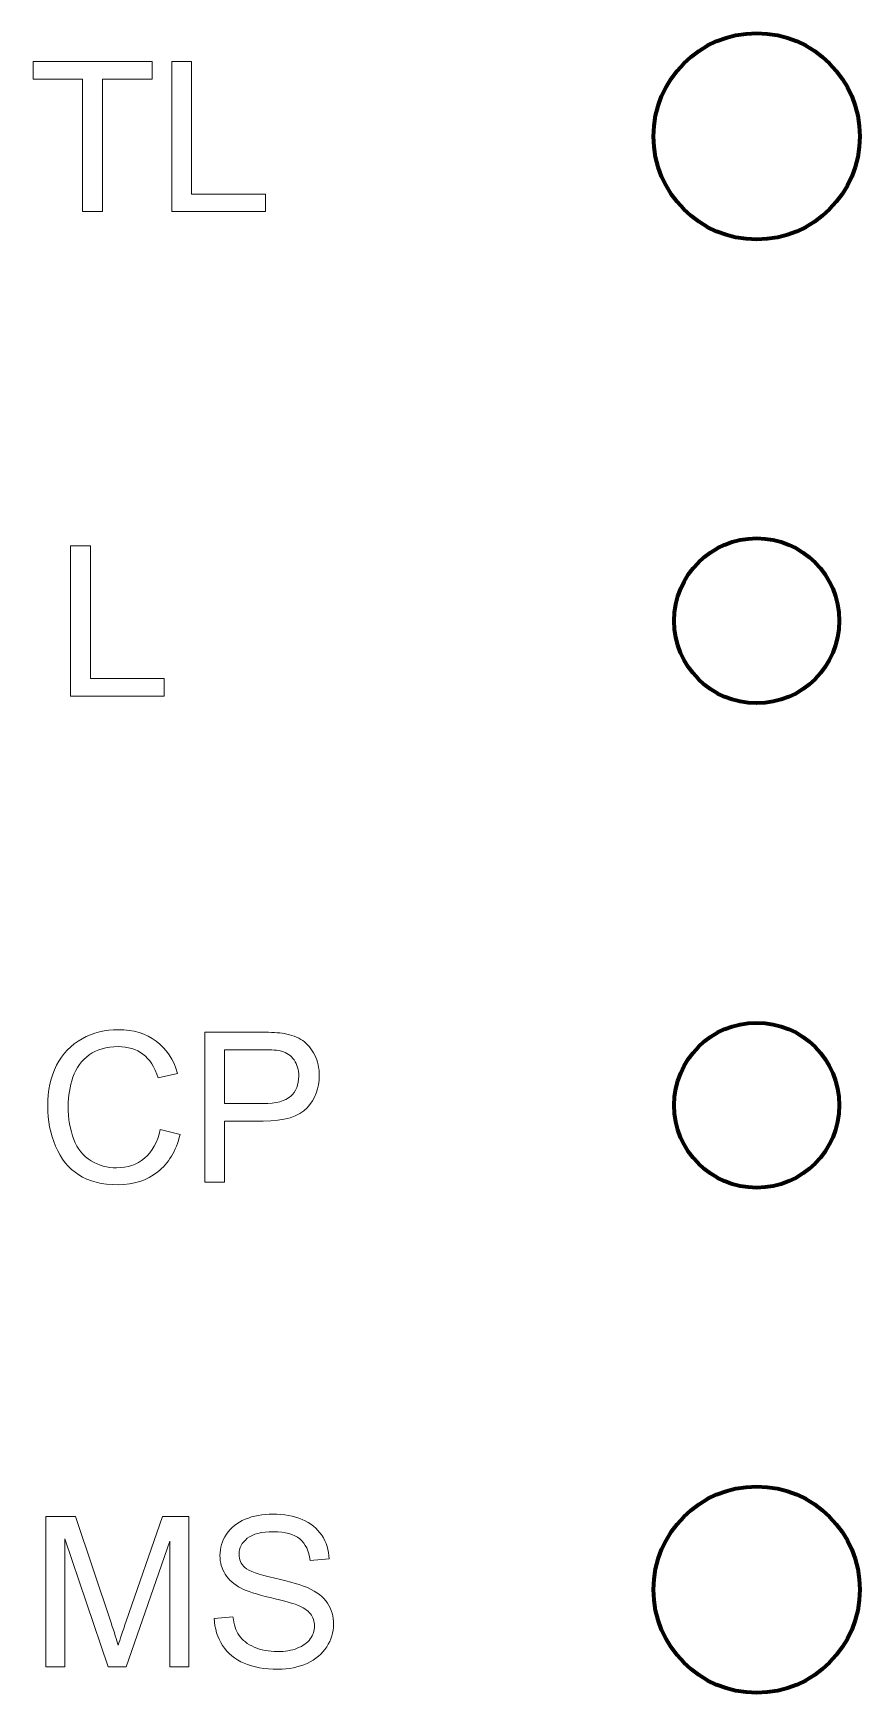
# Model space of a CAD drawing. Header units: millimetres. Extents: x -371 to 3181, y -611 to 488.
# Drawn here: x 2973.7 to 3073.9, y -282.5 to -81.4 of the extents above; entities that cross this region are included whole.
import ezdxf

# ---------------------------------------------------------------- set-up
doc = ezdxf.new("R2010")
doc.units = ezdxf.units.MM
doc.header["$MEASUREMENT"] = 0
doc.layers.add('layer 1', color=7, linetype='Continuous')

msp = doc.modelspace()

# ---------------------------------------------------------------- linework, layer by layer
at = {"layer": 'layer 1', "color": 242, "lineweight": 200}
for points in [[(3061.4389, -81.3813), (3054.5353, -81.3813), (3048.9389, -86.9777), (3048.9389, -93.8813), (3048.9389, -93.8813), (3048.9389, -100.7848), (3054.5353, -106.3813), (3061.4389, -106.3813), (3061.4389, -106.3813), (3068.3424, -106.3813), (3073.9389, -100.7849), (3073.9389, -93.8813), (3073.9389, -93.8813), (3073.9389, -86.9778), (3068.3425, -81.3813), (3061.4389, -81.3813)], [(3061.4389, -81.3813), (3054.5353, -81.3813), (3048.9389, -86.9777), (3048.9389, -93.8813), (3048.9389, -93.8813), (3048.9389, -100.7848), (3054.5353, -106.3813), (3061.4389, -106.3813), (3061.4389, -106.3813), (3068.3424, -106.3813), (3073.9389, -100.7849), (3073.9389, -93.8814), (3073.9389, -93.8814), (3073.9389, -86.9778), (3068.3425, -81.3813), (3061.4389, -81.3813)], [(3061.4389, -81.3813), (3054.5353, -81.3813), (3048.9389, -86.9778), (3048.9389, -93.8813), (3048.9389, -93.8813), (3048.9389, -100.7849), (3054.5353, -106.3813), (3061.4389, -106.3813), (3061.4389, -106.3813), (3068.3424, -106.3813), (3073.9389, -100.7849), (3073.9389, -93.8814), (3073.9389, -93.8814), (3073.9389, -86.9778), (3068.3425, -81.3813), (3061.4389, -81.3813)], [(3061.4389, -81.3813), (3054.5353, -81.3813), (3048.9389, -86.9778), (3048.9389, -93.8813), (3048.9389, -93.8813), (3048.9389, -100.7849), (3054.5353, -106.3813), (3061.4389, -106.3813), (3061.4389, -106.3813), (3068.3424, -106.3814), (3073.9389, -100.7849), (3073.9389, -93.8814), (3073.9389, -93.8814), (3073.9389, -86.9778), (3068.3425, -81.3813), (3061.4389, -81.3813)], [(3061.4389, -81.3814), (3054.5353, -81.3814), (3048.9389, -86.9778), (3048.9389, -93.8813), (3048.9389, -93.8813), (3048.9389, -100.7849), (3054.5353, -106.3813), (3061.4389, -106.3814), (3061.4389, -106.3814), (3068.3424, -106.3814), (3073.9389, -100.785), (3073.9389, -93.8814), (3073.9389, -93.8814), (3073.9389, -86.9778), (3068.3425, -81.3814), (3061.4389, -81.3814)], [(3061.4389, -81.3814), (3054.5353, -81.3814), (3048.9389, -86.9778), (3048.9389, -93.8813), (3048.9389, -93.8813), (3048.9389, -100.7849), (3054.5353, -106.3813), (3061.4389, -106.3814), (3061.4389, -106.3814), (3068.3424, -106.3814), (3073.9389, -100.785), (3073.9389, -93.8814), (3073.9389, -93.8814), (3073.9389, -86.9778), (3068.3425, -81.3814), (3061.4389, -81.3814)], [(3061.4389, -81.3814), (3054.5353, -81.3814), (3048.9389, -86.9778), (3048.9389, -93.8814), (3048.9389, -93.8814), (3048.9389, -100.7849), (3054.5353, -106.3814), (3061.4389, -106.3814), (3061.4389, -106.3814), (3068.3424, -106.3814), (3073.9389, -100.785), (3073.9389, -93.8814), (3073.9389, -93.8814), (3073.9389, -86.9779), (3068.3425, -81.3814), (3061.4389, -81.3814)], [(3061.4389, -81.3814), (3054.5353, -81.3814), (3048.9389, -86.9778), (3048.9389, -93.8814), (3048.9389, -93.8814), (3048.9389, -100.7849), (3054.5353, -106.3814), (3061.4389, -106.3814), (3061.4389, -106.3814), (3068.3424, -106.3814), (3073.9389, -100.785), (3073.9389, -93.8814), (3073.9389, -93.8814), (3073.9389, -86.9779), (3068.3425, -81.3814), (3061.4389, -81.3814)], [(3061.4389, -81.3814), (3054.5353, -81.3814), (3048.9389, -86.9778), (3048.9389, -93.8814), (3048.9389, -93.8814), (3048.9389, -100.7849), (3054.5353, -106.3814), (3061.4389, -106.3814), (3061.4389, -106.3814), (3068.3424, -106.3814), (3073.9389, -100.785), (3073.9389, -93.8815), (3073.9389, -93.8815), (3073.9389, -86.9779), (3068.3425, -81.3814), (3061.4389, -81.3814)], [(3061.4389, -81.3814), (3054.5353, -81.3814), (3048.9389, -86.9778), (3048.9389, -93.8814), (3048.9389, -93.8814), (3048.9389, -100.785), (3054.5353, -106.3814), (3061.4389, -106.3814), (3061.4389, -106.3814), (3068.3424, -106.3814), (3073.9389, -100.785), (3073.9389, -93.8815), (3073.9389, -93.8815), (3073.9389, -86.9779), (3068.3425, -81.3814), (3061.4389, -81.3814)], [(3061.4389, -81.3814), (3054.5353, -81.3814), (3048.9389, -86.9779), (3048.9389, -93.8814), (3048.9389, -93.8814), (3048.9389, -100.785), (3054.5353, -106.3814), (3061.4389, -106.3814), (3061.4389, -106.3814), (3068.3424, -106.3815), (3073.9389, -100.785), (3073.9389, -93.8815), (3073.9389, -93.8815), (3073.9389, -86.9779), (3068.3425, -81.3814), (3061.4389, -81.3814)], [(3061.4389, -81.3814), (3054.5353, -81.3814), (3048.9389, -86.9779), (3048.9389, -93.8814), (3048.9389, -93.8814), (3048.9389, -100.785), (3054.5353, -106.3814), (3061.4389, -106.3814), (3061.4389, -106.3814), (3068.3424, -106.3815), (3073.9389, -100.785), (3073.9389, -93.8815), (3073.9389, -93.8815), (3073.9389, -86.9779), (3068.3425, -81.3814), (3061.4389, -81.3814)], [(3061.4389, -81.3815), (3054.5353, -81.3815), (3048.9389, -86.9779), (3048.9389, -93.8814), (3048.9389, -93.8814), (3048.9389, -100.785), (3054.5353, -106.3814), (3061.4389, -106.3815), (3061.4389, -106.3815), (3068.3424, -106.3815), (3073.9389, -100.7851), (3073.9389, -93.8815), (3073.9389, -93.8815), (3073.9389, -86.9779), (3068.3425, -81.3815), (3061.4389, -81.3815)], [(3061.4389, -81.3815), (3054.5353, -81.3815), (3048.9389, -86.9779), (3048.9389, -93.8815), (3048.9389, -93.8815), (3048.9389, -100.785), (3054.5353, -106.3815), (3061.4389, -106.3815), (3061.4389, -106.3815), (3068.3424, -106.3815), (3073.9389, -100.7851), (3073.9389, -93.8815), (3073.9389, -93.8815), (3073.9389, -86.9779), (3068.3425, -81.3815), (3061.4389, -81.3815)], [(3061.4389, -81.3815), (3054.5353, -81.3815), (3048.9389, -86.9779), (3048.9389, -93.8815), (3048.9389, -93.8815), (3048.9389, -100.785), (3054.5353, -106.3815), (3061.4389, -106.3815), (3061.4389, -106.3815), (3068.3424, -106.3815), (3073.9389, -100.7851), (3073.9389, -93.8815), (3073.9389, -93.8815), (3073.9389, -86.978), (3068.3425, -81.3815), (3061.4389, -81.3815)], [(3061.4389, -81.3815), (3054.5353, -81.3815), (3048.9389, -86.9779), (3048.9389, -93.8815), (3048.9389, -93.8815), (3048.9389, -100.785), (3054.5353, -106.3815), (3061.4389, -106.3815), (3061.4389, -106.3815), (3068.3424, -106.3815), (3073.9389, -100.7851), (3073.9389, -93.8815), (3073.9389, -93.8815), (3073.9389, -86.978), (3068.3425, -81.3815), (3061.4389, -81.3815)], [(3061.4389, -81.3815), (3054.5353, -81.3815), (3048.9389, -86.9779), (3048.9389, -93.8815), (3048.9389, -93.8815), (3048.9389, -100.785), (3054.5353, -106.3815), (3061.4389, -106.3815), (3061.4389, -106.3815), (3068.3424, -106.3815), (3073.9389, -100.7851), (3073.9389, -93.8816), (3073.9389, -93.8816), (3073.9389, -86.978), (3068.3425, -81.3815), (3061.4389, -81.3815)], [(3061.4389, -81.3815), (3054.5353, -81.3815), (3048.9389, -86.978), (3048.9389, -93.8815), (3048.9389, -93.8815), (3048.9389, -100.7851), (3054.5353, -106.3815), (3061.4389, -106.3815), (3061.4389, -106.3815), (3068.3424, -106.3815), (3073.9389, -100.7851), (3073.9389, -93.8816), (3073.9389, -93.8816), (3073.9389, -86.978), (3068.3425, -81.3815), (3061.4389, -81.3815)], [(3061.4389, -81.3815), (3054.5353, -81.3815), (3048.9389, -86.978), (3048.9389, -93.8815), (3048.9389, -93.8815), (3048.9389, -100.7851), (3054.5353, -106.3815), (3061.4389, -106.3815), (3061.4389, -106.3815), (3068.3424, -106.3816), (3073.9389, -100.7851), (3073.9389, -93.8816), (3073.9389, -93.8816), (3073.9389, -86.978), (3068.3425, -81.3815), (3061.4389, -81.3815)], [(3061.4389, -81.3816), (3054.5353, -81.3816), (3048.9389, -86.978), (3048.9389, -93.8815), (3048.9389, -93.8815), (3048.9389, -100.7851), (3054.5353, -106.3815), (3061.4389, -106.3816), (3061.4389, -106.3816), (3068.3424, -106.3816), (3073.9389, -100.7852), (3073.9389, -93.8816), (3073.9389, -93.8816), (3073.9389, -86.978), (3068.3425, -81.3816), (3061.4389, -81.3816)], [(3061.4389, -81.3816), (3054.5353, -81.3816), (3048.9389, -86.978), (3048.9389, -93.8815), (3048.9389, -93.8815), (3048.9389, -100.7851), (3054.5353, -106.3815), (3061.4389, -106.3816), (3061.4389, -106.3816), (3068.3424, -106.3816), (3073.9389, -100.7852), (3073.9389, -93.8816), (3073.9389, -93.8816), (3073.9389, -86.978), (3068.3425, -81.3816), (3061.4389, -81.3816)], [(3061.4389, -142.5835), (3055.9161, -142.5835), (3051.4389, -147.0606), (3051.4389, -152.5835), (3051.4389, -152.5835), (3051.4389, -158.1063), (3055.916, -162.5835), (3061.4389, -162.5835), (3061.4389, -162.5835), (3066.9617, -162.5835), (3071.4389, -158.1064), (3071.4389, -152.5835), (3071.4389, -152.5835), (3071.4389, -147.0607), (3066.9618, -142.5835), (3061.4389, -142.5835)], [(3061.4389, -142.5835), (3055.9161, -142.5835), (3051.4389, -147.0607), (3051.4389, -152.5835), (3051.4389, -152.5835), (3051.4389, -158.1063), (3055.916, -162.5835), (3061.4389, -162.5835), (3061.4389, -162.5835), (3066.9617, -162.5835), (3071.4389, -158.1064), (3071.4389, -152.5836), (3071.4389, -152.5836), (3071.4389, -147.0607), (3066.9618, -142.5835), (3061.4389, -142.5835)], [(3061.4389, -142.5835), (3055.9161, -142.5835), (3051.4389, -147.0607), (3051.4389, -152.5835), (3051.4389, -152.5835), (3051.4389, -158.1064), (3055.916, -162.5835), (3061.4389, -162.5835), (3061.4389, -162.5835), (3066.9617, -162.5835), (3071.4389, -158.1064), (3071.4389, -152.5836), (3071.4389, -152.5836), (3071.4389, -147.0607), (3066.9618, -142.5835), (3061.4389, -142.5835)], [(3061.4389, -142.5835), (3055.9161, -142.5835), (3051.4389, -147.0607), (3051.4389, -152.5835), (3051.4389, -152.5835), (3051.4389, -158.1064), (3055.916, -162.5835), (3061.4389, -162.5835), (3061.4389, -162.5835), (3066.9617, -162.5836), (3071.4389, -158.1064), (3071.4389, -152.5836), (3071.4389, -152.5836), (3071.4389, -147.0607), (3066.9618, -142.5835), (3061.4389, -142.5835)], [(3061.4389, -142.5836), (3055.9161, -142.5836), (3051.4389, -147.0607), (3051.4389, -152.5835), (3051.4389, -152.5835), (3051.4389, -158.1064), (3055.916, -162.5835), (3061.4389, -162.5836), (3061.4389, -162.5836), (3066.9617, -162.5836), (3071.4389, -158.1064), (3071.4389, -152.5836), (3071.4389, -152.5836), (3071.4389, -147.0607), (3066.9618, -142.5836), (3061.4389, -142.5836)], [(3061.4389, -142.5836), (3055.9161, -142.5836), (3051.4389, -147.0607), (3051.4389, -152.5836), (3051.4389, -152.5836), (3051.4389, -158.1064), (3055.916, -162.5836), (3061.4389, -162.5836), (3061.4389, -162.5836), (3066.9617, -162.5836), (3071.4389, -158.1064), (3071.4389, -152.5836), (3071.4389, -152.5836), (3071.4389, -147.0607), (3066.9618, -142.5836), (3061.4389, -142.5836)], [(3061.4389, -142.5836), (3055.9161, -142.5836), (3051.4389, -147.0607), (3051.4389, -152.5836), (3051.4389, -152.5836), (3051.4389, -158.1064), (3055.916, -162.5836), (3061.4389, -162.5836), (3061.4389, -162.5836), (3066.9617, -162.5836), (3071.4389, -158.1065), (3071.4389, -152.5836), (3071.4389, -152.5836), (3071.4389, -147.0608), (3066.9618, -142.5836), (3061.4389, -142.5836)], [(3061.4389, -142.5836), (3055.9161, -142.5836), (3051.4389, -147.0607), (3051.4389, -152.5836), (3051.4389, -152.5836), (3051.4389, -158.1064), (3055.916, -162.5836), (3061.4389, -162.5836), (3061.4389, -162.5836), (3066.9617, -162.5836), (3071.4389, -158.1065), (3071.4389, -152.5836), (3071.4389, -152.5836), (3071.4389, -147.0608), (3066.9618, -142.5836), (3061.4389, -142.5836)], [(3061.4389, -142.5836), (3055.9161, -142.5836), (3051.4389, -147.0608), (3051.4389, -152.5836), (3051.4389, -152.5836), (3051.4389, -158.1064), (3055.916, -162.5836), (3061.4389, -162.5836), (3061.4389, -162.5836), (3066.9617, -162.5836), (3071.4389, -158.1065), (3071.4389, -152.5836), (3071.4389, -152.5836), (3071.4389, -147.0608), (3066.9618, -142.5836), (3061.4389, -142.5836)], [(3061.4389, -142.5836), (3055.9161, -142.5836), (3051.4389, -147.0608), (3051.4389, -152.5836), (3051.4389, -152.5836), (3051.4389, -158.1064), (3055.916, -162.5836), (3061.4389, -162.5836), (3061.4389, -162.5836), (3066.9617, -162.5836), (3071.4389, -158.1065), (3071.4389, -152.5837), (3071.4389, -152.5837), (3071.4389, -147.0608), (3066.9618, -142.5836), (3061.4389, -142.5836)], [(3061.4389, -142.5836), (3055.9161, -142.5836), (3051.4389, -147.0608), (3051.4389, -152.5836), (3051.4389, -152.5836), (3051.4389, -158.1065), (3055.916, -162.5836), (3061.4389, -162.5836), (3061.4389, -162.5836), (3066.9617, -162.5836), (3071.4389, -158.1065), (3071.4389, -152.5837), (3071.4389, -152.5837), (3071.4389, -147.0608), (3066.9618, -142.5836), (3061.4389, -142.5836)], [(3061.4389, -142.5836), (3055.9161, -142.5836), (3051.4389, -147.0608), (3051.4389, -152.5836), (3051.4389, -152.5836), (3051.4389, -158.1065), (3055.916, -162.5836), (3061.4389, -162.5836), (3061.4389, -162.5836), (3066.9617, -162.5837), (3071.4389, -158.1065), (3071.4389, -152.5837), (3071.4389, -152.5837), (3071.4389, -147.0608), (3066.9618, -142.5836), (3061.4389, -142.5836)], [(3061.4389, -142.5837), (3055.9161, -142.5837), (3051.4389, -147.0608), (3051.4389, -152.5836), (3051.4389, -152.5836), (3051.4389, -158.1065), (3055.916, -162.5836), (3061.4389, -162.5837), (3061.4389, -162.5837), (3066.9617, -162.5837), (3071.4389, -158.1065), (3071.4389, -152.5837), (3071.4389, -152.5837), (3071.4389, -147.0608), (3066.9618, -142.5837), (3061.4389, -142.5837)], [(3061.4389, -142.5837), (3055.9161, -142.5837), (3051.4389, -147.0608), (3051.4389, -152.5837), (3051.4389, -152.5837), (3051.4389, -158.1065), (3055.916, -162.5837), (3061.4389, -162.5837), (3061.4389, -162.5837), (3066.9617, -162.5837), (3071.4389, -158.1066), (3071.4389, -152.5837), (3071.4389, -152.5837), (3071.4389, -147.0608), (3066.9618, -142.5837), (3061.4389, -142.5837)], [(3061.4389, -142.5837), (3055.9161, -142.5837), (3051.4389, -147.0608), (3051.4389, -152.5837), (3051.4389, -152.5837), (3051.4389, -158.1065), (3055.916, -162.5837), (3061.4389, -162.5837), (3061.4389, -162.5837), (3066.9617, -162.5837), (3071.4389, -158.1066), (3071.4389, -152.5837), (3071.4389, -152.5837), (3071.4389, -147.0609), (3066.9618, -142.5837), (3061.4389, -142.5837)], [(3061.4389, -142.5837), (3055.9161, -142.5837), (3051.4389, -147.0608), (3051.4389, -152.5837), (3051.4389, -152.5837), (3051.4389, -158.1065), (3055.916, -162.5837), (3061.4389, -162.5837), (3061.4389, -162.5837), (3066.9617, -162.5837), (3071.4389, -158.1066), (3071.4389, -152.5837), (3071.4389, -152.5837), (3071.4389, -147.0609), (3066.9618, -142.5837), (3061.4389, -142.5837)], [(3061.4389, -142.5837), (3055.9161, -142.5837), (3051.4389, -147.0609), (3051.4389, -152.5837), (3051.4389, -152.5837), (3051.4389, -158.1065), (3055.916, -162.5837), (3061.4389, -162.5837), (3061.4389, -162.5837), (3066.9617, -162.5837), (3071.4389, -158.1066), (3071.4389, -152.5838), (3071.4389, -152.5838), (3071.4389, -147.0609), (3066.9618, -142.5837), (3061.4389, -142.5837)], [(3061.4389, -142.5837), (3055.9161, -142.5837), (3051.4389, -147.0609), (3051.4389, -152.5837), (3051.4389, -152.5837), (3051.4389, -158.1066), (3055.916, -162.5837), (3061.4389, -162.5837), (3061.4389, -162.5837), (3066.9617, -162.5837), (3071.4389, -158.1066), (3071.4389, -152.5838), (3071.4389, -152.5838), (3071.4389, -147.0609), (3066.9618, -142.5837), (3061.4389, -142.5837)], [(3061.4389, -142.5837), (3055.9161, -142.5837), (3051.4389, -147.0609), (3051.4389, -152.5837), (3051.4389, -152.5837), (3051.4389, -158.1066), (3055.916, -162.5837), (3061.4389, -162.5837), (3061.4389, -162.5837), (3066.9617, -162.5838), (3071.4389, -158.1066), (3071.4389, -152.5838), (3071.4389, -152.5838), (3071.4389, -147.0609), (3066.9618, -142.5837), (3061.4389, -142.5837)], [(3061.4389, -142.5838), (3055.9161, -142.5838), (3051.4389, -147.0609), (3051.4389, -152.5837), (3051.4389, -152.5837), (3051.4389, -158.1066), (3055.916, -162.5837), (3061.4389, -162.5838), (3061.4389, -162.5838), (3066.9617, -162.5838), (3071.4389, -158.1066), (3071.4389, -152.5838), (3071.4389, -152.5838), (3071.4389, -147.0609), (3066.9618, -142.5838), (3061.4389, -142.5838)], [(3061.4389, -142.5838), (3055.9161, -142.5838), (3051.4389, -147.0609), (3051.4389, -152.5838), (3051.4389, -152.5838), (3051.4389, -158.1066), (3055.916, -162.5838), (3061.4389, -162.5838), (3061.4389, -162.5838), (3066.9617, -162.5838), (3071.4389, -158.1066), (3071.4389, -152.5838), (3071.4389, -152.5838), (3071.4389, -147.0609), (3066.9618, -142.5838), (3061.4389, -142.5838)], [(3061.4389, -201.2857), (3055.9161, -201.2857), (3051.4389, -205.7628), (3051.4389, -211.2857), (3051.4389, -211.2857), (3051.4389, -216.8085), (3055.916, -221.2857), (3061.4389, -221.2857), (3061.4389, -221.2857), (3066.9617, -221.2857), (3071.4389, -216.8086), (3071.4389, -211.2857), (3071.4389, -211.2857), (3071.4389, -205.7629), (3066.9618, -201.2857), (3061.4389, -201.2857)], [(3061.4389, -201.2857), (3055.9161, -201.2857), (3051.4389, -205.7629), (3051.4389, -211.2857), (3051.4389, -211.2857), (3051.4389, -216.8085), (3055.916, -221.2857), (3061.4389, -221.2857), (3061.4389, -221.2857), (3066.9617, -221.2857), (3071.4389, -216.8086), (3071.4389, -211.2858), (3071.4389, -211.2858), (3071.4389, -205.7629), (3066.9618, -201.2857), (3061.4389, -201.2857)], [(3061.4389, -201.2857), (3055.9161, -201.2857), (3051.4389, -205.7629), (3051.4389, -211.2857), (3051.4389, -211.2857), (3051.4389, -216.8086), (3055.916, -221.2857), (3061.4389, -221.2857), (3061.4389, -221.2857), (3066.9617, -221.2857), (3071.4389, -216.8086), (3071.4389, -211.2858), (3071.4389, -211.2858), (3071.4389, -205.7629), (3066.9618, -201.2857), (3061.4389, -201.2857)], [(3061.4389, -201.2857), (3055.9161, -201.2857), (3051.4389, -205.7629), (3051.4389, -211.2857), (3051.4389, -211.2857), (3051.4389, -216.8086), (3055.916, -221.2857), (3061.4389, -221.2857), (3061.4389, -221.2857), (3066.9617, -221.2858), (3071.4389, -216.8086), (3071.4389, -211.2858), (3071.4389, -211.2858), (3071.4389, -205.7629), (3066.9618, -201.2857), (3061.4389, -201.2857)], [(3061.4389, -201.2858), (3055.9161, -201.2858), (3051.4389, -205.7629), (3051.4389, -211.2857), (3051.4389, -211.2857), (3051.4389, -216.8086), (3055.916, -221.2857), (3061.4389, -221.2858), (3061.4389, -221.2858), (3066.9617, -221.2858), (3071.4389, -216.8086), (3071.4389, -211.2858), (3071.4389, -211.2858), (3071.4389, -205.7629), (3066.9618, -201.2858), (3061.4389, -201.2858)], [(3061.4389, -201.2858), (3055.9161, -201.2858), (3051.4389, -205.7629), (3051.4389, -211.2858), (3051.4389, -211.2858), (3051.4389, -216.8086), (3055.916, -221.2858), (3061.4389, -221.2858), (3061.4389, -221.2858), (3066.9617, -221.2858), (3071.4389, -216.8086), (3071.4389, -211.2858), (3071.4389, -211.2858), (3071.4389, -205.7629), (3066.9618, -201.2858), (3061.4389, -201.2858)], [(3061.4389, -201.2858), (3055.9161, -201.2858), (3051.4389, -205.7629), (3051.4389, -211.2858), (3051.4389, -211.2858), (3051.4389, -216.8086), (3055.916, -221.2858), (3061.4389, -221.2858), (3061.4389, -221.2858), (3066.9617, -221.2858), (3071.4389, -216.8087), (3071.4389, -211.2858), (3071.4389, -211.2858), (3071.4389, -205.763), (3066.9618, -201.2858), (3061.4389, -201.2858)], [(3061.4389, -201.2858), (3055.9161, -201.2858), (3051.4389, -205.7629), (3051.4389, -211.2858), (3051.4389, -211.2858), (3051.4389, -216.8086), (3055.916, -221.2858), (3061.4389, -221.2858), (3061.4389, -221.2858), (3066.9617, -221.2858), (3071.4389, -216.8087), (3071.4389, -211.2858), (3071.4389, -211.2858), (3071.4389, -205.763), (3066.9618, -201.2858), (3061.4389, -201.2858)], [(3061.4389, -201.2858), (3055.9161, -201.2858), (3051.4389, -205.763), (3051.4389, -211.2858), (3051.4389, -211.2858), (3051.4389, -216.8086), (3055.916, -221.2858), (3061.4389, -221.2858), (3061.4389, -221.2858), (3066.9617, -221.2858), (3071.4389, -216.8087), (3071.4389, -211.2858), (3071.4389, -211.2858), (3071.4389, -205.763), (3066.9618, -201.2858), (3061.4389, -201.2858)], [(3061.4389, -201.2858), (3055.9161, -201.2858), (3051.4389, -205.763), (3051.4389, -211.2858), (3051.4389, -211.2858), (3051.4389, -216.8086), (3055.916, -221.2858), (3061.4389, -221.2858), (3061.4389, -221.2858), (3066.9617, -221.2858), (3071.4389, -216.8087), (3071.4389, -211.2859), (3071.4389, -211.2859), (3071.4389, -205.763), (3066.9618, -201.2858), (3061.4389, -201.2858)], [(3061.4389, -201.2858), (3055.9161, -201.2858), (3051.4389, -205.763), (3051.4389, -211.2858), (3051.4389, -211.2858), (3051.4389, -216.8087), (3055.916, -221.2858), (3061.4389, -221.2858), (3061.4389, -221.2858), (3066.9617, -221.2858), (3071.4389, -216.8087), (3071.4389, -211.2859), (3071.4389, -211.2859), (3071.4389, -205.763), (3066.9618, -201.2858), (3061.4389, -201.2858)], [(3061.4389, -201.2858), (3055.9161, -201.2858), (3051.4389, -205.763), (3051.4389, -211.2858), (3051.4389, -211.2858), (3051.4389, -216.8087), (3055.916, -221.2858), (3061.4389, -221.2858), (3061.4389, -221.2858), (3066.9617, -221.2859), (3071.4389, -216.8087), (3071.4389, -211.2859), (3071.4389, -211.2859), (3071.4389, -205.763), (3066.9618, -201.2858), (3061.4389, -201.2858)], [(3061.4389, -201.2859), (3055.9161, -201.2859), (3051.4389, -205.763), (3051.4389, -211.2858), (3051.4389, -211.2858), (3051.4389, -216.8087), (3055.916, -221.2858), (3061.4389, -221.2859), (3061.4389, -221.2859), (3066.9617, -221.2859), (3071.4389, -216.8087), (3071.4389, -211.2859), (3071.4389, -211.2859), (3071.4389, -205.763), (3066.9618, -201.2859), (3061.4389, -201.2859)], [(3061.4389, -201.2859), (3055.9161, -201.2859), (3051.4389, -205.763), (3051.4389, -211.2859), (3051.4389, -211.2859), (3051.4389, -216.8087), (3055.916, -221.2859), (3061.4389, -221.2859), (3061.4389, -221.2859), (3066.9617, -221.2859), (3071.4389, -216.8088), (3071.4389, -211.2859), (3071.4389, -211.2859), (3071.4389, -205.763), (3066.9618, -201.2859), (3061.4389, -201.2859)], [(3061.4389, -201.2859), (3055.9161, -201.2859), (3051.4389, -205.763), (3051.4389, -211.2859), (3051.4389, -211.2859), (3051.4389, -216.8087), (3055.916, -221.2859), (3061.4389, -221.2859), (3061.4389, -221.2859), (3066.9617, -221.2859), (3071.4389, -216.8088), (3071.4389, -211.2859), (3071.4389, -211.2859), (3071.4389, -205.7631), (3066.9618, -201.2859), (3061.4389, -201.2859)], [(3061.4389, -201.2859), (3055.9161, -201.2859), (3051.4389, -205.763), (3051.4389, -211.2859), (3051.4389, -211.2859), (3051.4389, -216.8087), (3055.916, -221.2859), (3061.4389, -221.2859), (3061.4389, -221.2859), (3066.9617, -221.2859), (3071.4389, -216.8088), (3071.4389, -211.2859), (3071.4389, -211.2859), (3071.4389, -205.7631), (3066.9618, -201.2859), (3061.4389, -201.2859)], [(3061.4389, -201.2859), (3055.9161, -201.2859), (3051.4389, -205.7631), (3051.4389, -211.2859), (3051.4389, -211.2859), (3051.4389, -216.8087), (3055.916, -221.2859), (3061.4389, -221.2859), (3061.4389, -221.2859), (3066.9617, -221.2859), (3071.4389, -216.8088), (3071.4389, -211.286), (3071.4389, -211.286), (3071.4389, -205.7631), (3066.9618, -201.2859), (3061.4389, -201.2859)], [(3061.4389, -201.2859), (3055.9161, -201.2859), (3051.4389, -205.7631), (3051.4389, -211.2859), (3051.4389, -211.2859), (3051.4389, -216.8088), (3055.916, -221.2859), (3061.4389, -221.2859), (3061.4389, -221.2859), (3066.9617, -221.2859), (3071.4389, -216.8088), (3071.4389, -211.286), (3071.4389, -211.286), (3071.4389, -205.7631), (3066.9618, -201.2859), (3061.4389, -201.2859)], [(3061.4389, -201.2859), (3055.9161, -201.2859), (3051.4389, -205.7631), (3051.4389, -211.2859), (3051.4389, -211.2859), (3051.4389, -216.8088), (3055.916, -221.2859), (3061.4389, -221.2859), (3061.4389, -221.2859), (3066.9617, -221.286), (3071.4389, -216.8088), (3071.4389, -211.286), (3071.4389, -211.286), (3071.4389, -205.7631), (3066.9618, -201.2859), (3061.4389, -201.2859)], [(3061.4389, -201.286), (3055.9161, -201.286), (3051.4389, -205.7631), (3051.4389, -211.2859), (3051.4389, -211.2859), (3051.4389, -216.8088), (3055.916, -221.2859), (3061.4389, -221.286), (3061.4389, -221.286), (3066.9617, -221.286), (3071.4389, -216.8088), (3071.4389, -211.286), (3071.4389, -211.286), (3071.4389, -205.7631), (3066.9618, -201.286), (3061.4389, -201.286)], [(3061.4389, -201.286), (3055.9161, -201.286), (3051.4389, -205.7631), (3051.4389, -211.286), (3051.4389, -211.286), (3051.4389, -216.8088), (3055.916, -221.286), (3061.4389, -221.286), (3061.4389, -221.286), (3066.9617, -221.286), (3071.4389, -216.8088), (3071.4389, -211.286), (3071.4389, -211.286), (3071.4389, -205.7631), (3066.9618, -201.286), (3061.4389, -201.286)], [(3061.4389, -257.4879), (3054.5353, -257.4879), (3048.9389, -263.0843), (3048.9389, -269.9879), (3048.9389, -269.9879), (3048.9389, -276.8914), (3054.5353, -282.4879), (3061.4389, -282.4879), (3061.4389, -282.4879), (3068.3424, -282.4879), (3073.9389, -276.8915), (3073.9389, -269.9879), (3073.9389, -269.9879), (3073.9389, -263.0844), (3068.3425, -257.4879), (3061.4389, -257.4879)], [(3061.4389, -257.4879), (3054.5353, -257.4879), (3048.9389, -263.0843), (3048.9389, -269.9879), (3048.9389, -269.9879), (3048.9389, -276.8914), (3054.5353, -282.4879), (3061.4389, -282.4879), (3061.4389, -282.4879), (3068.3424, -282.4879), (3073.9389, -276.8915), (3073.9389, -269.988), (3073.9389, -269.988), (3073.9389, -263.0844), (3068.3425, -257.4879), (3061.4389, -257.4879)], [(3061.4389, -257.4879), (3054.5353, -257.4879), (3048.9389, -263.0844), (3048.9389, -269.9879), (3048.9389, -269.9879), (3048.9389, -276.8915), (3054.5353, -282.4879), (3061.4389, -282.4879), (3061.4389, -282.4879), (3068.3424, -282.4879), (3073.9389, -276.8915), (3073.9389, -269.988), (3073.9389, -269.988), (3073.9389, -263.0844), (3068.3425, -257.4879), (3061.4389, -257.4879)], [(3061.4389, -257.4879), (3054.5353, -257.4879), (3048.9389, -263.0844), (3048.9389, -269.9879), (3048.9389, -269.9879), (3048.9389, -276.8915), (3054.5353, -282.4879), (3061.4389, -282.4879), (3061.4389, -282.4879), (3068.3424, -282.488), (3073.9389, -276.8915), (3073.9389, -269.988), (3073.9389, -269.988), (3073.9389, -263.0844), (3068.3425, -257.4879), (3061.4389, -257.4879)], [(3061.4389, -257.488), (3054.5353, -257.488), (3048.9389, -263.0844), (3048.9389, -269.9879), (3048.9389, -269.9879), (3048.9389, -276.8915), (3054.5353, -282.4879), (3061.4389, -282.488), (3061.4389, -282.488), (3068.3424, -282.488), (3073.9389, -276.8916), (3073.9389, -269.988), (3073.9389, -269.988), (3073.9389, -263.0844), (3068.3425, -257.488), (3061.4389, -257.488)], [(3061.4389, -257.488), (3054.5353, -257.488), (3048.9389, -263.0844), (3048.9389, -269.9879), (3048.9389, -269.9879), (3048.9389, -276.8915), (3054.5353, -282.4879), (3061.4389, -282.488), (3061.4389, -282.488), (3068.3424, -282.488), (3073.9389, -276.8916), (3073.9389, -269.988), (3073.9389, -269.988), (3073.9389, -263.0844), (3068.3425, -257.488), (3061.4389, -257.488)], [(3061.4389, -257.488), (3054.5353, -257.488), (3048.9389, -263.0844), (3048.9389, -269.988), (3048.9389, -269.988), (3048.9389, -276.8915), (3054.5353, -282.488), (3061.4389, -282.488), (3061.4389, -282.488), (3068.3424, -282.488), (3073.9389, -276.8916), (3073.9389, -269.988), (3073.9389, -269.988), (3073.9389, -263.0845), (3068.3425, -257.488), (3061.4389, -257.488)], [(3061.4389, -257.488), (3054.5353, -257.488), (3048.9389, -263.0844), (3048.9389, -269.988), (3048.9389, -269.988), (3048.9389, -276.8915), (3054.5353, -282.488), (3061.4389, -282.488), (3061.4389, -282.488), (3068.3424, -282.488), (3073.9389, -276.8916), (3073.9389, -269.988), (3073.9389, -269.988), (3073.9389, -263.0845), (3068.3425, -257.488), (3061.4389, -257.488)], [(3061.4389, -257.488), (3054.5353, -257.488), (3048.9389, -263.0844), (3048.9389, -269.988), (3048.9389, -269.988), (3048.9389, -276.8915), (3054.5353, -282.488), (3061.4389, -282.488), (3061.4389, -282.488), (3068.3424, -282.488), (3073.9389, -276.8916), (3073.9389, -269.9881), (3073.9389, -269.9881), (3073.9389, -263.0845), (3068.3425, -257.488), (3061.4389, -257.488)], [(3061.4389, -257.488), (3054.5353, -257.488), (3048.9389, -263.0844), (3048.9389, -269.988), (3048.9389, -269.988), (3048.9389, -276.8916), (3054.5353, -282.488), (3061.4389, -282.488), (3061.4389, -282.488), (3068.3424, -282.488), (3073.9389, -276.8916), (3073.9389, -269.9881), (3073.9389, -269.9881), (3073.9389, -263.0845), (3068.3425, -257.488), (3061.4389, -257.488)], [(3061.4389, -257.488), (3054.5353, -257.488), (3048.9389, -263.0845), (3048.9389, -269.988), (3048.9389, -269.988), (3048.9389, -276.8916), (3054.5353, -282.488), (3061.4389, -282.488), (3061.4389, -282.488), (3068.3424, -282.4881), (3073.9389, -276.8916), (3073.9389, -269.9881), (3073.9389, -269.9881), (3073.9389, -263.0845), (3068.3425, -257.488), (3061.4389, -257.488)], [(3061.4389, -257.488), (3054.5353, -257.488), (3048.9389, -263.0845), (3048.9389, -269.988), (3048.9389, -269.988), (3048.9389, -276.8916), (3054.5353, -282.488), (3061.4389, -282.488), (3061.4389, -282.488), (3068.3424, -282.4881), (3073.9389, -276.8916), (3073.9389, -269.9881), (3073.9389, -269.9881), (3073.9389, -263.0845), (3068.3425, -257.488), (3061.4389, -257.488)], [(3061.4389, -257.4881), (3054.5353, -257.4881), (3048.9389, -263.0845), (3048.9389, -269.988), (3048.9389, -269.988), (3048.9389, -276.8916), (3054.5353, -282.488), (3061.4389, -282.4881), (3061.4389, -282.4881), (3068.3424, -282.4881), (3073.9389, -276.8917), (3073.9389, -269.9881), (3073.9389, -269.9881), (3073.9389, -263.0845), (3068.3425, -257.4881), (3061.4389, -257.4881)], [(3061.4389, -257.4881), (3054.5353, -257.4881), (3048.9389, -263.0845), (3048.9389, -269.9881), (3048.9389, -269.9881), (3048.9389, -276.8916), (3054.5353, -282.4881), (3061.4389, -282.4881), (3061.4389, -282.4881), (3068.3424, -282.4881), (3073.9389, -276.8917), (3073.9389, -269.9881), (3073.9389, -269.9881), (3073.9389, -263.0845), (3068.3425, -257.4881), (3061.4389, -257.4881)], [(3061.4389, -257.4881), (3054.5353, -257.4881), (3048.9389, -263.0845), (3048.9389, -269.9881), (3048.9389, -269.9881), (3048.9389, -276.8916), (3054.5353, -282.4881), (3061.4389, -282.4881), (3061.4389, -282.4881), (3068.3424, -282.4881), (3073.9389, -276.8917), (3073.9389, -269.9881), (3073.9389, -269.9881), (3073.9389, -263.0846), (3068.3425, -257.4881), (3061.4389, -257.4881)], [(3061.4389, -257.4881), (3054.5353, -257.4881), (3048.9389, -263.0845), (3048.9389, -269.9881), (3048.9389, -269.9881), (3048.9389, -276.8916), (3054.5353, -282.4881), (3061.4389, -282.4881), (3061.4389, -282.4881), (3068.3424, -282.4881), (3073.9389, -276.8917), (3073.9389, -269.9881), (3073.9389, -269.9881), (3073.9389, -263.0846), (3068.3425, -257.4881), (3061.4389, -257.4881)], [(3061.4389, -257.4881), (3054.5353, -257.4881), (3048.9389, -263.0845), (3048.9389, -269.9881), (3048.9389, -269.9881), (3048.9389, -276.8916), (3054.5353, -282.4881), (3061.4389, -282.4881), (3061.4389, -282.4881), (3068.3424, -282.4881), (3073.9389, -276.8917), (3073.9389, -269.9882), (3073.9389, -269.9882), (3073.9389, -263.0846), (3068.3425, -257.4881), (3061.4389, -257.4881)], [(3061.4389, -257.4881), (3054.5353, -257.4881), (3048.9389, -263.0846), (3048.9389, -269.9881), (3048.9389, -269.9881), (3048.9389, -276.8917), (3054.5353, -282.4881), (3061.4389, -282.4881), (3061.4389, -282.4881), (3068.3424, -282.4881), (3073.9389, -276.8917), (3073.9389, -269.9882), (3073.9389, -269.9882), (3073.9389, -263.0846), (3068.3425, -257.4881), (3061.4389, -257.4881)], [(3061.4389, -257.4881), (3054.5353, -257.4881), (3048.9389, -263.0846), (3048.9389, -269.9881), (3048.9389, -269.9881), (3048.9389, -276.8917), (3054.5353, -282.4881), (3061.4389, -282.4881), (3061.4389, -282.4881), (3068.3424, -282.4882), (3073.9389, -276.8917), (3073.9389, -269.9882), (3073.9389, -269.9882), (3073.9389, -263.0846), (3068.3425, -257.4881), (3061.4389, -257.4881)], [(3061.4389, -257.4882), (3054.5353, -257.4882), (3048.9389, -263.0846), (3048.9389, -269.9881), (3048.9389, -269.9881), (3048.9389, -276.8917), (3054.5353, -282.4881), (3061.4389, -282.4882), (3061.4389, -282.4882), (3068.3424, -282.4882), (3073.9389, -276.8918), (3073.9389, -269.9882), (3073.9389, -269.9882), (3073.9389, -263.0846), (3068.3425, -257.4882), (3061.4389, -257.4882)], [(3061.4389, -257.4882), (3054.5353, -257.4882), (3048.9389, -263.0846), (3048.9389, -269.9881), (3048.9389, -269.9881), (3048.9389, -276.8917), (3054.5353, -282.4881), (3061.4389, -282.4882), (3061.4389, -282.4882), (3068.3424, -282.4882), (3073.9389, -276.8918), (3073.9389, -269.9882), (3073.9389, -269.9882), (3073.9389, -263.0846), (3068.3425, -257.4882), (3061.4389, -257.4882)]]:
    msp.add_open_spline(points, degree=3, knots=[0, 0, 0, 0, 0.2, 0.2, 0.2, 0.2, 0.4, 0.4, 0.4, 0.4, 0.6, 0.6, 0.6, 0.6, 1, 1, 1, 1], dxfattribs=at)
for points in [[(3061.4389, -81.3813), (3061.4389, -81.3813), (3061.4389, -81.3816), (3061.4389, -81.3816)], [(3061.4389, -81.3813), (3061.4389, -81.3813), (3061.4389, -81.3816), (3061.4389, -81.3816)], [(3048.9389, -93.8813), (3048.9389, -93.8813), (3048.9389, -93.8815), (3048.9389, -93.8815)], [(3073.9389, -93.8813), (3073.9389, -93.8813), (3073.9389, -93.8816), (3073.9389, -93.8816)], [(3061.4389, -106.3813), (3061.4389, -106.3813), (3061.4389, -106.3816), (3061.4389, -106.3816)], [(3061.4389, -142.5835), (3061.4389, -142.5835), (3061.4389, -142.5838), (3061.4389, -142.5838)], [(3061.4389, -142.5835), (3061.4389, -142.5835), (3061.4389, -142.5838), (3061.4389, -142.5838)], [(3051.4389, -152.5835), (3051.4389, -152.5835), (3051.4389, -152.5838), (3051.4389, -152.5838)], [(3071.4389, -152.5835), (3071.4389, -152.5835), (3071.4389, -152.5838), (3071.4389, -152.5838)], [(3061.4389, -162.5835), (3061.4389, -162.5835), (3061.4389, -162.5838), (3061.4389, -162.5838)], [(3061.4389, -201.2857), (3061.4389, -201.2857), (3061.4389, -201.286), (3061.4389, -201.286)], [(3061.4389, -201.2857), (3061.4389, -201.2857), (3061.4389, -201.286), (3061.4389, -201.286)], [(3051.4389, -211.2857), (3051.4389, -211.2857), (3051.4389, -211.286), (3051.4389, -211.286)], [(3071.4389, -211.2857), (3071.4389, -211.2857), (3071.4389, -211.286), (3071.4389, -211.286)], [(3061.4389, -221.2857), (3061.4389, -221.2857), (3061.4389, -221.286), (3061.4389, -221.286)], [(3061.4389, -257.4879), (3061.4389, -257.4879), (3061.4389, -257.4882), (3061.4389, -257.4882)], [(3061.4389, -257.4879), (3061.4389, -257.4879), (3061.4389, -257.4882), (3061.4389, -257.4882)], [(3048.9389, -269.9879), (3048.9389, -269.9879), (3048.9389, -269.9881), (3048.9389, -269.9881)], [(3073.9389, -269.9879), (3073.9389, -269.9879), (3073.9389, -269.9882), (3073.9389, -269.9882)], [(3061.4389, -282.4879), (3061.4389, -282.4879), (3061.4389, -282.4882), (3061.4389, -282.4882)]]:
    msp.add_open_spline(points, degree=3, dxfattribs=at)
at = {"layer": 'layer 1', "color": 142, "lineweight": 9}
for points, knots in [([(2979.7397, -103.0035), (2979.7397, -103.0035), (2979.7397, -86.9507), (2979.7397, -86.9507), (2979.7397, -86.9507), (2979.7397, -86.9507), (2973.7453, -86.9507), (2973.7453, -86.9507), (2973.7453, -86.9507), (2973.7453, -86.9507), (2973.7453, -84.8171), (2973.7453, -84.8171), (2973.7453, -84.8171), (2973.7453, -84.8171), (2988.1471, -84.8171), (2988.1471, -84.8171), (2988.1471, -84.8171), (2988.1471, -84.8171), (2988.1471, -86.9507), (2988.1471, -86.9507), (2988.1471, -86.9507), (2988.1471, -86.9507), (2982.1527, -86.9507), (2982.1527, -86.9507), (2982.1527, -86.9507), (2982.1527, -86.9507), (2982.1527, -103.0035), (2982.1527, -103.0035), (2982.1527, -103.0035), (2982.1527, -103.0035), (2979.7397, -103.0035), (2979.7397, -103.0035)], [0, 0, 0, 0, 0.11111111, 0.11111111, 0.11111111, 0.11111111, 0.22222222, 0.22222222, 0.22222222, 0.22222222, 0.33333333, 0.33333333, 0.33333333, 0.33333333, 0.44444444, 0.44444444, 0.44444444, 0.44444444, 0.55555556, 0.55555556, 0.55555556, 0.55555556, 0.66666667, 0.66666667, 0.66666667, 0.66666667, 0.77777778, 0.77777778, 0.77777778, 0.77777778, 1, 1, 1, 1]), ([(2990.5305, -103.0035), (2990.5305, -103.0035), (2990.5305, -84.8171), (2990.5305, -84.8171), (2990.5305, -84.8171), (2990.5305, -84.8171), (2992.9435, -84.8171), (2992.9435, -84.8171), (2992.9435, -84.8171), (2992.9435, -84.8171), (2992.9435, -100.8699), (2992.9435, -100.8699), (2992.9435, -100.8699), (2992.9435, -100.8699), (3001.8843, -100.8699), (3001.8843, -100.8699), (3001.8843, -100.8699), (3001.8843, -100.8699), (3001.8843, -103.0035), (3001.8843, -103.0035), (3001.8843, -103.0035), (3001.8843, -103.0035), (2990.5305, -103.0035), (2990.5305, -103.0035)], [0, 0, 0, 0, 0.14285714, 0.14285714, 0.14285714, 0.14285714, 0.28571429, 0.28571429, 0.28571429, 0.28571429, 0.42857143, 0.42857143, 0.42857143, 0.42857143, 0.57142857, 0.57142857, 0.57142857, 0.57142857, 0.71428571, 0.71428571, 0.71428571, 0.71428571, 1, 1, 1, 1]), ([(2978.2631, -161.7057), (2978.2631, -161.7057), (2978.2631, -143.5193), (2978.2631, -143.5193), (2978.2631, -143.5193), (2978.2631, -143.5193), (2980.6761, -143.5193), (2980.6761, -143.5193), (2980.6761, -143.5193), (2980.6761, -143.5193), (2980.6761, -159.5721), (2980.6761, -159.5721), (2980.6761, -159.5721), (2980.6761, -159.5721), (2989.6169, -159.5721), (2989.6169, -159.5721), (2989.6169, -159.5721), (2989.6169, -159.5721), (2989.6169, -161.7057), (2989.6169, -161.7057), (2989.6169, -161.7057), (2989.6169, -161.7057), (2978.2631, -161.7057), (2978.2631, -161.7057)], [0, 0, 0, 0, 0.14285714, 0.14285714, 0.14285714, 0.14285714, 0.28571429, 0.28571429, 0.28571429, 0.28571429, 0.42857143, 0.42857143, 0.42857143, 0.42857143, 0.57142857, 0.57142857, 0.57142857, 0.57142857, 0.71428571, 0.71428571, 0.71428571, 0.71428571, 1, 1, 1, 1]), ([(2989.1419, -214.2429), (2989.1419, -214.2429), (2991.5549, -214.8525), (2991.5549, -214.8525), (2991.5549, -214.8525), (2991.0511, -216.8294), (2990.1452, -218.3323), (2988.8371, -219.3694), (2988.8371, -219.3694), (2987.529, -220.4066), (2985.9288, -220.9273), (2984.0365, -220.9273), (2984.0365, -220.9273), (2982.0807, -220.9273), (2980.489, -220.5294), (2979.2613, -219.7293), (2979.2613, -219.7293), (2978.0336, -218.9334), (2977.1023, -217.7777), (2976.4631, -216.2664), (2976.4631, -216.2664), (2975.8238, -214.7509), (2975.5021, -213.1295), (2975.5021, -211.3938), (2975.5021, -211.3938), (2975.5021, -209.5015), (2975.8619, -207.8505), (2976.5858, -206.4408), (2976.5858, -206.4408), (2977.3097, -205.0311), (2978.3384, -203.9601), (2979.6719, -203.2277), (2979.6719, -203.2277), (2981.0054, -202.4954), (2982.4744, -202.1313), (2984.0746, -202.1313), (2984.0746, -202.1313), (2985.8949, -202.1313), (2987.4232, -202.5927), (2988.6593, -203.5198), (2988.6593, -203.5198), (2989.8997, -204.4469), (2990.7633, -205.7466), (2991.2501, -207.423), (2991.2501, -207.423), (2991.2501, -207.423), (2988.8879, -207.9818), (2988.8879, -207.9818), (2988.8879, -207.9818), (2988.4688, -206.661), (2987.855, -205.6958), (2987.0549, -205.0946), (2987.0549, -205.0946), (2986.2548, -204.4893), (2985.2472, -204.1887), (2984.0323, -204.1887), (2984.0323, -204.1887), (2982.6395, -204.1887), (2981.4711, -204.5231), (2980.5355, -205.192), (2980.5355, -205.192), (2979.6, -205.8609), (2978.9396, -206.7626), (2978.5628, -207.8886), (2978.5628, -207.8886), (2978.1818, -209.0189), (2977.9913, -210.1831), (2977.9913, -211.3811), (2977.9913, -211.3811), (2977.9913, -212.9263), (2978.2157, -214.2767), (2978.6644, -215.4282), (2978.6644, -215.4282), (2979.1131, -216.5839), (2979.8116, -217.4433), (2980.7599, -218.0148), (2980.7599, -218.0148), (2981.7082, -218.5863), (2982.7326, -218.8699), (2983.8375, -218.8699), (2983.8375, -218.8699), (2985.1837, -218.8699), (2986.3183, -218.4804), (2987.2496, -217.7057), (2987.2496, -217.7057), (2988.1809, -216.9268), (2988.8117, -215.7753), (2989.1419, -214.2429)], [0, 0, 0, 0, 0.04347826, 0.04347826, 0.04347826, 0.04347826, 0.08695652, 0.08695652, 0.08695652, 0.08695652, 0.13043478, 0.13043478, 0.13043478, 0.13043478, 0.17391304, 0.17391304, 0.17391304, 0.17391304, 0.2173913, 0.2173913, 0.2173913, 0.2173913, 0.26086957, 0.26086957, 0.26086957, 0.26086957, 0.30434783, 0.30434783, 0.30434783, 0.30434783, 0.34782609, 0.34782609, 0.34782609, 0.34782609, 0.39130435, 0.39130435, 0.39130435, 0.39130435, 0.43478261, 0.43478261, 0.43478261, 0.43478261, 0.47826087, 0.47826087, 0.47826087, 0.47826087, 0.52173913, 0.52173913, 0.52173913, 0.52173913, 0.56521739, 0.56521739, 0.56521739, 0.56521739, 0.60869565, 0.60869565, 0.60869565, 0.60869565, 0.65217391, 0.65217391, 0.65217391, 0.65217391, 0.69565217, 0.69565217, 0.69565217, 0.69565217, 0.73913043, 0.73913043, 0.73913043, 0.73913043, 0.7826087, 0.7826087, 0.7826087, 0.7826087, 0.82608696, 0.82608696, 0.82608696, 0.82608696, 0.86956522, 0.86956522, 0.86956522, 0.86956522, 0.91304348, 0.91304348, 0.91304348, 0.91304348, 1, 1, 1, 1]), ([(2994.5309, -220.6225), (2994.5309, -220.6225), (2994.5309, -202.4361), (2994.5309, -202.4361), (2994.5309, -202.4361), (2994.5309, -202.4361), (3001.3974, -202.4361), (3001.3974, -202.4361), (3001.3974, -202.4361), (3002.6039, -202.4361), (3003.5267, -202.4954), (3004.166, -202.6097), (3004.166, -202.6097), (3005.0592, -202.7578), (3005.8085, -203.0415), (3006.4139, -203.4563), (3006.4139, -203.4563), (3007.0192, -203.8754), (3007.5061, -204.4596), (3007.8744, -205.2089), (3007.8744, -205.2089), (3008.2427, -205.9582), (3008.4247, -206.7837), (3008.4247, -207.6854), (3008.4247, -207.6854), (3008.4247, -209.2264), (3007.9336, -210.5345), (3006.9473, -211.6013), (3006.9473, -211.6013), (3005.9651, -212.6723), (3004.1829, -213.2057), (3001.609, -213.2057), (3001.609, -213.2057), (3001.609, -213.2057), (2996.9439, -213.2057), (2996.9439, -213.2057), (2996.9439, -213.2057), (2996.9439, -213.2057), (2996.9439, -220.6225), (2996.9439, -220.6225), (2996.9439, -220.6225), (2996.9439, -220.6225), (2994.5309, -220.6225), (2994.5309, -220.6225)], [0, 0, 0, 0, 0.08333333, 0.08333333, 0.08333333, 0.08333333, 0.16666667, 0.16666667, 0.16666667, 0.16666667, 0.25, 0.25, 0.25, 0.25, 0.33333333, 0.33333333, 0.33333333, 0.33333333, 0.41666667, 0.41666667, 0.41666667, 0.41666667, 0.5, 0.5, 0.5, 0.5, 0.58333333, 0.58333333, 0.58333333, 0.58333333, 0.66666667, 0.66666667, 0.66666667, 0.66666667, 0.75, 0.75, 0.75, 0.75, 0.83333333, 0.83333333, 0.83333333, 0.83333333, 1, 1, 1, 1]), ([(2996.9439, -211.0721), (2996.9439, -211.0721), (3001.6429, -211.0721), (3001.6429, -211.0721), (3001.6429, -211.0721), (3003.2008, -211.0721), (3004.3014, -210.7842), (3004.9576, -210.2043), (3004.9576, -210.2043), (3005.6095, -209.6243), (3005.9355, -208.8115), (3005.9355, -207.7574), (3005.9355, -207.7574), (3005.9355, -206.9996), (3005.745, -206.3477), (3005.3598, -205.8058), (3005.3598, -205.8058), (3004.9745, -205.264), (3004.4665, -204.9041), (3003.84, -204.7306), (3003.84, -204.7306), (3003.4336, -204.6247), (3002.6843, -204.5697), (3001.5963, -204.5697), (3001.5963, -204.5697), (3001.5963, -204.5697), (2996.9439, -204.5697), (2996.9439, -204.5697), (2996.9439, -204.5697), (2996.9439, -204.5697), (2996.9439, -211.0721), (2996.9439, -211.0721)], [0, 0, 0, 0, 0.11111111, 0.11111111, 0.11111111, 0.11111111, 0.22222222, 0.22222222, 0.22222222, 0.22222222, 0.33333333, 0.33333333, 0.33333333, 0.33333333, 0.44444444, 0.44444444, 0.44444444, 0.44444444, 0.55555556, 0.55555556, 0.55555556, 0.55555556, 0.66666667, 0.66666667, 0.66666667, 0.66666667, 0.77777778, 0.77777778, 0.77777778, 0.77777778, 1, 1, 1, 1]), ([(2975.2787, -279.3247), (2975.2787, -279.3247), (2975.2787, -261.1383), (2975.2787, -261.1383), (2975.2787, -261.1383), (2975.2787, -261.1383), (2978.8855, -261.1383), (2978.8855, -261.1383), (2978.8855, -261.1383), (2978.8855, -261.1383), (2983.1866, -274.0119), (2983.1866, -274.0119), (2983.1866, -274.0119), (2983.5845, -275.2099), (2983.8724, -276.1074), (2984.0544, -276.7043), (2984.0544, -276.7043), (2984.2618, -276.0439), (2984.5878, -275.0702), (2985.0281, -273.7875), (2985.0281, -273.7875), (2985.0281, -273.7875), (2989.4053, -261.1383), (2989.4053, -261.1383), (2989.4053, -261.1383), (2989.4053, -261.1383), (2992.6269, -261.1383), (2992.6269, -261.1383), (2992.6269, -261.1383), (2992.6269, -261.1383), (2992.6269, -279.3247), (2992.6269, -279.3247), (2992.6269, -279.3247), (2992.6269, -279.3247), (2990.3155, -279.3247), (2990.3155, -279.3247), (2990.3155, -279.3247), (2990.3155, -279.3247), (2990.3155, -264.1101), (2990.3155, -264.1101), (2990.3155, -264.1101), (2990.3155, -264.1101), (2985.0069, -279.3247), (2985.0069, -279.3247), (2985.0069, -279.3247), (2985.0069, -279.3247), (2982.8394, -279.3247), (2982.8394, -279.3247), (2982.8394, -279.3247), (2982.8394, -279.3247), (2977.5901, -263.8307), (2977.5901, -263.8307), (2977.5901, -263.8307), (2977.5901, -263.8307), (2977.5901, -279.3247), (2977.5901, -279.3247), (2977.5901, -279.3247), (2977.5901, -279.3247), (2975.2787, -279.3247), (2975.2787, -279.3247)], [0, 0, 0, 0, 0.0625, 0.0625, 0.0625, 0.0625, 0.125, 0.125, 0.125, 0.125, 0.1875, 0.1875, 0.1875, 0.1875, 0.25, 0.25, 0.25, 0.25, 0.3125, 0.3125, 0.3125, 0.3125, 0.375, 0.375, 0.375, 0.375, 0.4375, 0.4375, 0.4375, 0.4375, 0.5, 0.5, 0.5, 0.5, 0.5625, 0.5625, 0.5625, 0.5625, 0.625, 0.625, 0.625, 0.625, 0.6875, 0.6875, 0.6875, 0.6875, 0.75, 0.75, 0.75, 0.75, 0.8125, 0.8125, 0.8125, 0.8125, 0.875, 0.875, 0.875, 0.875, 1, 1, 1, 1]), ([(2995.7003, -273.4827), (2995.7003, -273.4827), (2997.9609, -273.2795), (2997.9609, -273.2795), (2997.9609, -273.2795), (2998.0667, -274.1939), (2998.3165, -274.9432), (2998.7102, -275.5316), (2998.7102, -275.5316), (2999.1039, -276.1158), (2999.7135, -276.59), (3000.539, -276.954), (3000.539, -276.954), (3001.3645, -277.3139), (3002.2958, -277.4959), (3003.3288, -277.4959), (3003.3288, -277.4959), (3004.2474, -277.4959), (3005.056, -277.3604), (3005.7587, -277.0853), (3005.7587, -277.0853), (3006.4614, -276.8101), (3006.9821, -276.4333), (3007.325, -275.955), (3007.325, -275.955), (3007.6679, -275.4766), (3007.8415, -274.9559), (3007.8415, -274.3971), (3007.8415, -274.3971), (3007.8415, -273.8298), (3007.6764, -273.3345), (3007.3462, -272.907), (3007.3462, -272.907), (3007.016, -272.4836), (3006.4699, -272.128), (3005.7079, -271.8359), (3005.7079, -271.8359), (3005.2211, -271.6497), (3004.1416, -271.3533), (3002.4694, -270.9512), (3002.4694, -270.9512), (3000.7972, -270.549), (2999.6288, -270.1722), (2998.96, -269.8166), (2998.96, -269.8166), (2998.0921, -269.3594), (2997.4487, -268.7922), (2997.0253, -268.1191), (2997.0253, -268.1191), (2996.5978, -267.446), (2996.3861, -266.6882), (2996.3861, -265.8542), (2996.3861, -265.8542), (2996.3861, -264.9314), (2996.6486, -264.072), (2997.1693, -263.2761), (2997.1693, -263.2761), (2997.69, -262.476), (2998.4477, -261.8707), (2999.451, -261.4558), (2999.451, -261.4558), (3000.4501, -261.0409), (3001.5635, -260.8335), (3002.7869, -260.8335), (3002.7869, -260.8335), (3004.1331, -260.8335), (3005.3227, -261.0494), (3006.3514, -261.4854), (3006.3514, -261.4854), (3007.3801, -261.9172), (3008.1717, -262.5565), (3008.7263, -263.4031), (3008.7263, -263.4031), (3009.2808, -264.2456), (3009.5772, -265.2023), (3009.6195, -266.2691), (3009.6195, -266.2691), (3009.6195, -266.2691), (3007.3081, -266.4469), (3007.3081, -266.4469), (3007.3081, -266.4469), (3007.1853, -265.2997), (3006.7662, -264.4318), (3006.0508, -263.8476), (3006.0508, -263.8476), (3005.3354, -263.2592), (3004.277, -262.9671), (3002.88, -262.9671), (3002.88, -262.9671), (3001.4238, -262.9671), (3000.3612, -263.2338), (2999.6966, -263.7672), (2999.6966, -263.7672), (2999.0319, -264.3006), (2998.6975, -264.9441), (2998.6975, -265.6976), (2998.6975, -265.6976), (2998.6975, -266.3495), (2998.9346, -266.8872), (2999.4045, -267.3105), (2999.4045, -267.3105), (2999.8701, -267.7296), (3001.0766, -268.1656), (3003.0324, -268.6059), (3003.0324, -268.6059), (3004.9882, -269.0504), (3006.3302, -269.4356), (3007.0583, -269.7658), (3007.0583, -269.7658), (3008.1124, -270.2527), (3008.8956, -270.8665), (3009.3994, -271.6158), (3009.3994, -271.6158), (3009.9031, -272.3609), (3010.1529, -273.2202), (3010.1529, -274.1939), (3010.1529, -274.1939), (3010.1529, -275.1633), (3009.8777, -276.0693), (3009.3232, -276.9244), (3009.3232, -276.9244), (3008.7686, -277.7795), (3007.977, -278.4442), (3006.9398, -278.9183), (3006.9398, -278.9183), (3005.9026, -279.3924), (3004.7385, -279.6295), (3003.4388, -279.6295), (3003.4388, -279.6295), (3001.7963, -279.6295), (3000.4205, -279.3882), (2999.3113, -278.9098), (2999.3113, -278.9098), (2998.198, -278.4315), (2997.3301, -277.7118), (2996.6994, -276.7466), (2996.6994, -276.7466), (2996.0644, -275.7856), (2995.7342, -274.6977), (2995.7003, -273.4827)], [0, 0, 0, 0, 0.02777778, 0.02777778, 0.02777778, 0.02777778, 0.05555556, 0.05555556, 0.05555556, 0.05555556, 0.08333333, 0.08333333, 0.08333333, 0.08333333, 0.11111111, 0.11111111, 0.11111111, 0.11111111, 0.13888889, 0.13888889, 0.13888889, 0.13888889, 0.16666667, 0.16666667, 0.16666667, 0.16666667, 0.19444444, 0.19444444, 0.19444444, 0.19444444, 0.22222222, 0.22222222, 0.22222222, 0.22222222, 0.25, 0.25, 0.25, 0.25, 0.27777778, 0.27777778, 0.27777778, 0.27777778, 0.30555556, 0.30555556, 0.30555556, 0.30555556, 0.33333333, 0.33333333, 0.33333333, 0.33333333, 0.36111111, 0.36111111, 0.36111111, 0.36111111, 0.38888889, 0.38888889, 0.38888889, 0.38888889, 0.41666667, 0.41666667, 0.41666667, 0.41666667, 0.44444444, 0.44444444, 0.44444444, 0.44444444, 0.47222222, 0.47222222, 0.47222222, 0.47222222, 0.5, 0.5, 0.5, 0.5, 0.52777778, 0.52777778, 0.52777778, 0.52777778, 0.55555556, 0.55555556, 0.55555556, 0.55555556, 0.58333333, 0.58333333, 0.58333333, 0.58333333, 0.61111111, 0.61111111, 0.61111111, 0.61111111, 0.63888889, 0.63888889, 0.63888889, 0.63888889, 0.66666667, 0.66666667, 0.66666667, 0.66666667, 0.69444444, 0.69444444, 0.69444444, 0.69444444, 0.72222222, 0.72222222, 0.72222222, 0.72222222, 0.75, 0.75, 0.75, 0.75, 0.77777778, 0.77777778, 0.77777778, 0.77777778, 0.80555556, 0.80555556, 0.80555556, 0.80555556, 0.83333333, 0.83333333, 0.83333333, 0.83333333, 0.86111111, 0.86111111, 0.86111111, 0.86111111, 0.88888889, 0.88888889, 0.88888889, 0.88888889, 0.91666667, 0.91666667, 0.91666667, 0.91666667, 0.94444444, 0.94444444, 0.94444444, 0.94444444, 1, 1, 1, 1])]:
    msp.add_open_spline(points, degree=3, knots=knots, dxfattribs=at)

doc.saveas('drawing.dxf')
